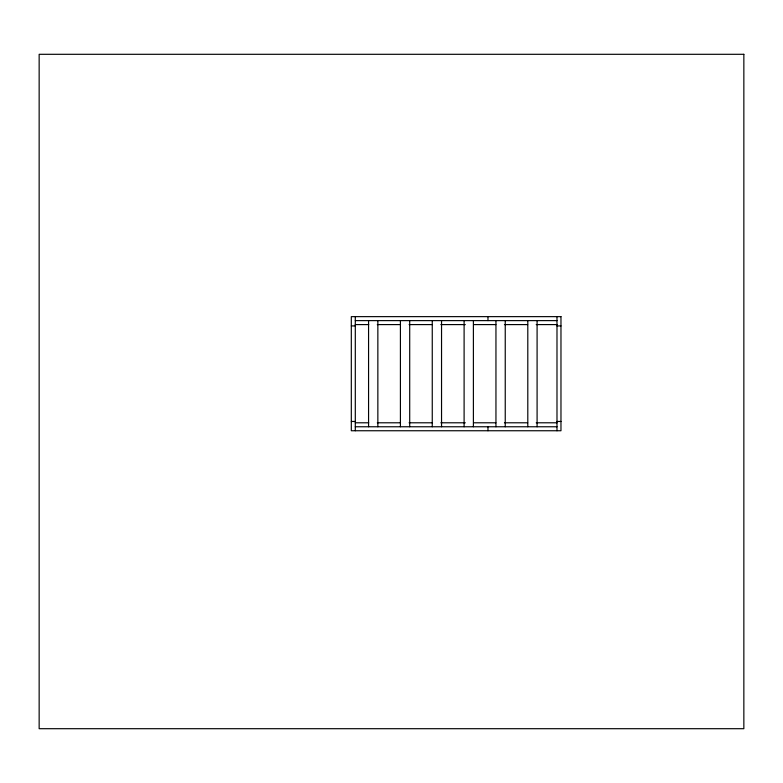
<?xml version="1.0" encoding="UTF-8"?>
<svg xmlns="http://www.w3.org/2000/svg" width="783" height="783" viewBox="0 0 783 783"><rect width="100%" height="100%" fill="white"/><g stroke="black" fill="none" stroke-linecap="round" stroke-linejoin="round"><path stroke-width="1.17" d="M355.296 320.619L556.987 320.619M355.296 324.593L368.744 324.593M377.298 324.593L400.524 324.593M409.078 324.593L432.304 324.593M440.868 324.593L465.308 324.593M473.872 324.593L495.874 324.593M504.428 324.593L527.654 324.593M536.208 324.593L556.987 324.593M351.313 325.924L355.296 325.924M556.987 325.924L560.971 325.924M351.313 421.46L355.296 421.46M556.987 421.46L560.971 421.46M355.296 422.791L368.744 422.791M377.298 422.791L400.524 422.791M409.078 422.791L432.304 422.791M440.868 422.791L465.308 422.791M473.872 422.791L495.874 422.791M504.428 422.791L527.654 422.791M536.208 422.791L556.987 422.791M355.296 426.764L556.987 426.764M556.987 316.635L556.987 430.748M537.089 320.619L537.089 426.764M527.801 320.619L527.801 426.764M505.241 320.619L505.241 426.764M495.952 320.619L495.952 426.764M487.975 316.635L487.975 320.619M487.975 426.764L487.975 430.748M473.392 320.619L473.392 426.764M464.104 320.619L464.104 426.764M441.543 320.619L441.543 426.764M432.255 320.619L432.255 426.764M409.705 320.619L409.705 426.764M400.416 320.619L400.416 426.764M377.856 320.619L377.856 426.764M368.568 320.619L368.568 426.764M355.296 316.635L355.296 430.748M743.85 54.301L39.15 54.301L39.15 728.699L743.85 728.699L743.85 54.301M560.971 316.635L351.313 316.635L351.313 430.748L560.971 430.748L560.971 316.635"/></g></svg>
